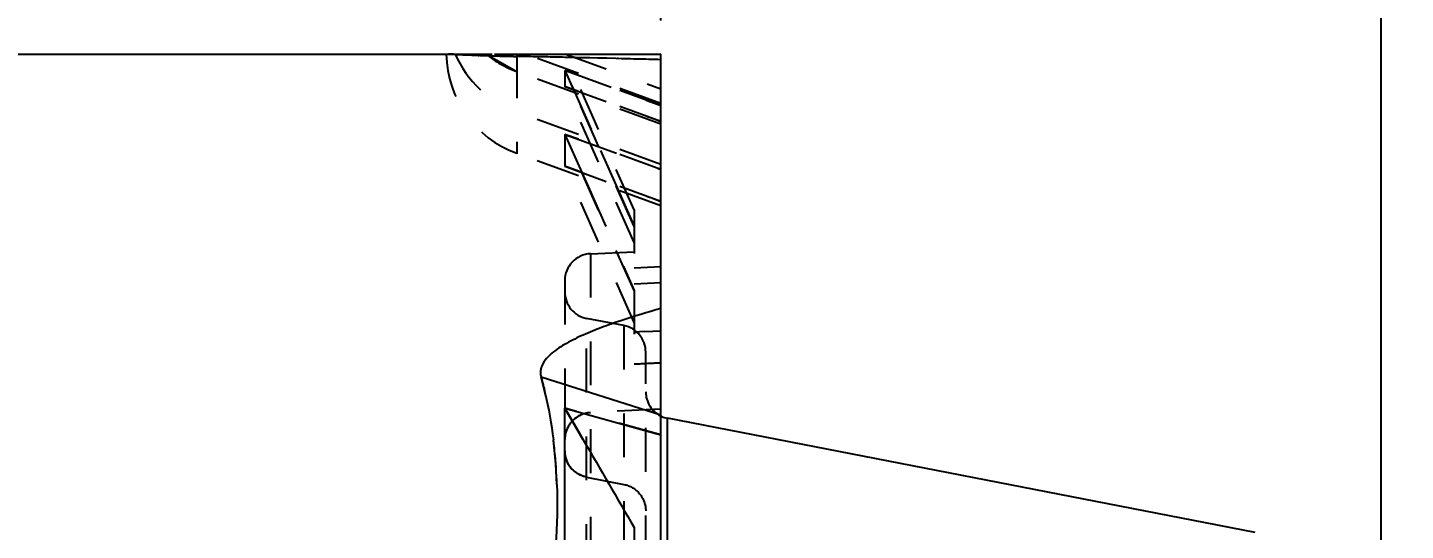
# Model space of a CAD drawing. Header units: millimetres. Extents: x 309 to 11345, y -1340 to 1318.
# Drawn here: x 10436.4 to 10487.7, y -359.7 to -341 of the extents above; entities that cross this region are included whole.
import ezdxf

# ---------------------------------------------------------------- set-up
doc = ezdxf.new("R2010")
doc.units = ezdxf.units.MM
doc.header["$LTSCALE"] = 16.335
doc.header["$PDMODE"] = 3
doc.header["$PDSIZE"] = 0.3125
doc.linetypes.add('HIDDEN', pattern=[0.2, 0.1, -0.1])
doc.layers.get('0').update_dxf_attribs({"linetype": 'CONTINUOUS'})
doc.layers.get('Defpoints').update_dxf_attribs({"linetype": 'CONTINUOUS'})
doc.layers.add('DEFAULT_2', color=8, linetype='HIDDEN')
doc.styles.get("Standard").update_dxf_attribs({"font": 'txt', "width": 0.8})
doc.dimstyles.new('STANDARD$0', dxfattribs={"dimscale": 2, "dimtxt": 3, "dimasz": 3, "dimexe": 1.25, "dimexo": 0.625, "dimgap": 0.5, "dimtad": 0, "dimdsep": 46, "dimlunit": 6, "dimtxsty": 'Standard', "dimblk": 'CLOSEDBLANK', "dimcen": 0, "dimclrt": 2, "dimazin": 2, "dimtfac": 2, "dimtmove": 1, "dimatfit": 3, "dimfxl": 0, "dimtolj": 1, "dimtzin": 0, "dimarcsym": 0})

# ---------------------------------------------------------------- blocks, each defined once
blk = doc.blocks.new('_ClosedBlank')
at = {"color": 0, "linetype": 'ByBlock', "lineweight": -2}
for p, q in [((-1, 0.1667), (0, 0)), ((-1, 0.1667), (-1, -0.1667)), ((0, 0), (-1, -0.1667))]:
    blk.add_line(p, q, dxfattribs=at)
blk = doc.blocks.new('*D577')
at = {"color": 4, "lineweight": -2}
for p, q in [((10384.972, -340.74), (10384.972, -311.463)), ((10459.972, -340.74), (10459.972, -311.463)), ((10364.972, -313.963), (10344.972, -313.963)), ((10459.972, -313.963), (10384.972, -313.963)), ((10479.972, -313.963), (10499.972, -313.963))]:
    blk.add_line(p, q, dxfattribs=at)
at = {"layer": 'Defpoints', "color": 0}
for p in [(10384.972, -313.963), (10384.972, -341.99), (10459.972, -341.99)]:
    blk.add_point(p, dxfattribs=at)
at = {"color": 4, "lineweight": -2, "xscale": 20, "yscale": 20, "zscale": 20}
blk.add_blockref('_ClosedBlank', (10384.972, -313.963), dxfattribs=at)
at = {"color": 4, "lineweight": -2, "xscale": 20, "yscale": 20, "zscale": 20, "rotation": 180}
blk.add_blockref('_ClosedBlank', (10459.972, -313.963), dxfattribs=at)
at = {"color": 6, "insert": (10423.47, -313.963), "char_height": 20, "attachment_point": 5}
blk.add_mtext('\\A1;75.00', dxfattribs=at)
blk = doc.blocks.new('*D578')
at = {"color": 4, "lineweight": -2}
for p, q in [((10384.972, -357.492), (10384.972, -271.344)), ((10486.804, -382.898), (10486.804, -271.344)), ((10364.972, -273.844), (10344.972, -273.844)), ((10384.972, -273.844), (10486.804, -273.844)), ((10506.804, -273.844), (10526.804, -273.844))]:
    blk.add_line(p, q, dxfattribs=at)
at = {"layer": 'Defpoints', "color": 0}
for p in [(10486.804, -273.844), (10384.972, -358.742), (10486.804, -384.148)]:
    blk.add_point(p, dxfattribs=at)
at = {"color": 4, "lineweight": -2, "xscale": 20, "yscale": 20, "zscale": 20}
blk.add_blockref('_ClosedBlank', (10384.972, -273.844), dxfattribs=at)
at = {"color": 4, "lineweight": -2, "xscale": 20, "yscale": 20, "zscale": 20, "rotation": 180}
blk.add_blockref('_ClosedBlank', (10486.804, -273.844), dxfattribs=at)
at = {"color": 6, "insert": (10437.571, -273.844), "char_height": 20, "attachment_point": 5}
blk.add_mtext('\\A1;101.83', dxfattribs=at)

msp = doc.modelspace()

# ---------------------------------------------------------------- linework, layer by layer
at = {"color": 7, "linetype": 'Continuous'}
for p, q in [((10384.972, -341.99), (10452.051, -341.99)), ((10453.77, -341.99), (10459.972, -341.99)), ((10459.972, -360.76), (10459.972, -341.99)), ((10459.972, -355.429), (10455.507, -354.018)), ((10456.393, -367.279), (10456.393, -355.172)), ((10456.393, -355.172), (10456.899, -356.042)), ((10456.393, -355.172), (10459.782, -356.114)), ((10460.219, -366.285), (10460.219, -355.546)), ((10482.11, -359.801), (10460.219, -355.546)), ((10456.899, -356.042), (10457.08, -356.352)), ((10459.782, -356.114), (10459.972, -356.167)), ((10458.972, -359.61), (10458.972, -368.001))]:
    msp.add_line(p, q, dxfattribs=at)
for centre, radius, start, end in [((10444.301, -901.834), 559.856, 88.39604, 88.94556), ((10460.411, -354.559), 1.006, 243.2694, 259), ((10438.158, -358.552), 17.943, 5.7074, 7.0438), ((10437.284, -358.636), 18.821, 1.9187, 5.6976)]:
    msp.add_arc(centre, radius, start, end, dxfattribs=at)
for points, knots in [([(10452.051, -341.99), (10452.138, -341.99), (10452.399, -342.003), (10452.919, -342.024), (10453.683, -342.053), (10454.274, -342.067), (10454.604, -342.073)], [0, 0, 0, 0, 0.102197, 0.305933, 0.61184, 1, 1, 1, 1]), ([(10459.972, -351.458), (10459.471, -351.599), (10458.729, -351.82), (10457.767, -352.158), (10457.085, -352.433), (10456.458, -352.737), (10455.994, -353.035), (10455.702, -353.312), (10455.547, -353.534), (10455.473, -353.777), (10455.486, -353.942), (10455.507, -354.018)], [0, 0, 0, 0, 0.286354, 0.425859, 0.561385, 0.690611, 0.809292, 0.862906, 0.911495, 0.956214, 1, 1, 1, 1]), ([(10455.507, -354.018), (10455.559, -354.205), (10455.755, -354.974), (10455.892, -355.757), (10455.966, -356.352)], [0, 0, 0, 0, 0.244456, 1, 1, 1, 1]), ([(10456.094, -358.006), (10456.146, -359.52), (10455.89, -362.737), (10455.109, -365.856), (10454.604, -367.469)], [0, 0, 0, 0, 0.472706, 1, 1, 1, 1])]:
    msp.add_open_spline(points, degree=3, knots=knots, dxfattribs=at)
msp.add_open_spline([(10457.08, -356.352), (10457.711, -357.438), (10458.342, -358.524), (10458.972, -359.61)], degree=3, dxfattribs=at)
at = {"layer": 'DEFAULT_2', "color": 8, "linetype": 'HIDDEN'}
for p, q in [((10452.051, -341.99), (10453.77, -341.99)), ((10452.238, -341.995), (10452.207, -341.994)), ((10452.643, -342.012), (10452.384, -342.001)), ((10452.838, -342.02), (10452.643, -342.012)), ((10452.961, -342.025), (10452.838, -342.02)), ((10453.33, -342.039), (10453.181, -342.034)), ((10453.454, -341.991), (10454.604, -342.641)), ((10453.925, -342.058), (10453.843, -342.056)), ((10454.604, -341.99), (10454.604, -345.695)), ((10454.932, -342.079), (10454.604, -342.073)), ((10459.972, -343.823), (10454.934, -341.99)), ((10456.78, -342.118), (10456.39, -342.109)), ((10456.393, -341.977), (10459.972, -343.28)), ((10458.972, -347.78), (10456.399, -341.99)), ((10457.322, -342.13), (10456.78, -342.118)), ((10458.156, -342.15), (10457.322, -342.13)), ((10459.972, -344.59), (10454.604, -342.638)), ((10456.393, -342.597), (10456.393, -343.191)), ((10459.972, -343.9), (10456.393, -342.597)), ((10458.972, -348.401), (10456.393, -342.597)), ((10456.393, -342.597), (10456.614, -343.093)), ((10456.393, -342.597), (10456.584, -342.666)), ((10456.584, -342.666), (10459.425, -343.7)), ((10459.972, -344.494), (10456.393, -343.191)), ((10458.972, -348.997), (10456.393, -343.191)), ((10456.393, -343.191), (10459.582, -344.352)), ((10456.614, -343.093), (10456.708, -343.306)), ((10456.708, -343.306), (10457.717, -345.577)), ((10459.425, -343.7), (10459.972, -343.9)), ((10459.972, -346.095), (10454.604, -344.144)), ((10459.582, -344.352), (10459.756, -344.416)), ((10459.756, -344.416), (10459.972, -344.494)), ((10456.393, -344.975), (10456.393, -346.165)), ((10459.972, -346.279), (10456.393, -344.975)), ((10458.972, -350.786), (10456.393, -344.975)), ((10456.393, -344.975), (10457.023, -346.395)), ((10456.393, -344.975), (10456.776, -345.114)), ((10456.776, -345.114), (10459.972, -346.279)), ((10459.972, -347.631), (10454.604, -345.682)), ((10457.717, -345.577), (10458.285, -346.855)), ((10459.972, -347.47), (10456.393, -346.165)), ((10458.972, -351.98), (10456.393, -346.165)), ((10456.393, -346.165), (10459.589, -347.33)), ((10457.023, -346.395), (10457.254, -346.913)), ((10457.254, -346.913), (10458.972, -350.786)), ((10458.285, -346.855), (10458.972, -348.401)), ((10459.589, -347.33), (10459.972, -347.47)), ((10458.972, -347.78), (10458.972, -350.55)), ((10457.342, -349.418), (10459.972, -349.305)), ((10457.342, -349.418), (10457.342, -426.459)), ((10459.972, -349.901), (10458.972, -349.954)), ((10456.389, -350.422), (10456.393, -355.172)), ((10459.972, -350.498), (10458.972, -350.55)), ((10458.972, -350.786), (10458.972, -353.535)), ((10457.203, -426.459), (10457.203, -351.826)), ((10458.592, -352.096), (10457.203, -351.826)), ((10458.592, -352.096), (10458.592, -363.688)), ((10459.366, -352.32), (10458.972, -352.341)), ((10458.972, -352.341), (10459.054, -352.336)), ((10459.366, -352.32), (10459.972, -352.288)), ((10459.406, -360.8), (10459.406, -353.083)), ((10459.972, -353.483), (10458.972, -353.535)), ((10458.972, -353.535), (10459.428, -353.511)), ((10459.428, -353.511), (10459.972, -353.483)), ((10457.08, -356.352), (10456.393, -355.172)), ((10459.972, -356.167), (10456.393, -355.172)), ((10459.972, -355.2), (10457.342, -355.338)), ((10457.203, -357.738), (10458.592, -358.008))]:
    msp.add_line(p, q, dxfattribs=at)
for centre, radius, start, end in [((10455.964, -341.928), 3.992, 180.8819, 250.084), ((10450.199, -392.87), 50.915, 87.5407, 87.7057), ((10455.968, -340.387), 3.997, 203.637, 250.0414), ((10456.362, -256.076), 86.017, 267.734, 267.8811), ((10456.087, -263.58), 78.507, 267.98687, 268.18776), ((10455.985, -338.854), 4.028, 231.1301, 249.9485), ((10455.966, -338.885), 3.992, 231.0652, 232.4858), ((10456.025, -265.549), 76.537, 268.18787, 268.36627), ((10455.989, -266.843), 75.243, 268.42854, 268.94556), ((10444.399, -896.816), 554.837, 88.76164, 88.91227), ((10444.109, -909.48), 567.504, 88.39821, 88.58161), ((10455.972, -338.877), 4.001, 246.1279, 250.0098), ((10457.395, -350.422), 1.006, 93, 180), ((10457.395, -350.839), 1.006, 180, 259), ((10458.4, -353.083), 1.006, 0, 79), ((10460.411, -354.559), 1.006, 180, 243.2694), ((10457.391, -356.34), 1.002, 121.8851, 179.9717), ((10457.391, -356.754), 1.002, 180.0218, 232.7792)]:
    msp.add_arc(centre, radius, start, end, dxfattribs=at)
for points, knots in [([(10452.207, -341.994), (10452.191, -341.993), (10452.139, -341.991), (10452.087, -341.99), (10452.051, -341.99)], [0, 0, 0, 0, 0.317044, 1, 1, 1, 1]), ([(10457.342, -355.338), (10457.094, -355.351), (10456.59, -355.576), (10456.389, -356.091), (10456.389, -356.339)], [0, 0, 0, 0, 0.500506, 1, 1, 1, 1]), ([(10457.203, -357.738), (10456.981, -357.695), (10456.553, -357.447), (10456.389, -356.98), (10456.389, -356.754)], [0, 0, 0, 0, 0.50046, 1, 1, 1, 1]), ([(10458.592, -358.008), (10458.814, -358.051), (10459.242, -358.299), (10459.406, -358.766), (10459.406, -358.992)], [0, 0, 0, 0, 0.50046, 1, 1, 1, 1])]:
    msp.add_open_spline(points, degree=3, knots=knots, dxfattribs=at)
for points in [[(10456.092, -358.006), (10456.046, -356.656), (10455.863, -355.312), (10455.507, -354.018)], [(10457.342, -355.338), (10457.175, -355.347), (10457.005, -355.4), (10456.862, -355.489)], [(10457.203, -357.738), (10457.053, -357.709), (10456.907, -357.644), (10456.785, -357.551)]]:
    msp.add_open_spline(points, degree=3, dxfattribs=at)

# ---------------------------------------------------------------- dimensions: what is measured, and where the dimension line sits
for base, p1, p2, picture, middle in [((10486.804, -273.844), (10384.972, -358.742), (10486.804, -384.148), '*D578', (10437.571, -273.844)), ((10384.972, -313.963), (10459.972, -341.99), (10384.972, -341.99), '*D577', (10423.47, -313.963))]:
    dim = msp.add_linear_dim(base=base, p1=p1, p2=p2, dimstyle='STANDARD$0', override={"dimtxt": 10, "dimasz": 10, "dimgap": 0, "dimzin": 0, "dimclrd": 4, "dimclre": 4, "dimclrt": 6})
    dim.commit()
    dim.dimension.update_dxf_attribs({"geometry": picture, "text_midpoint": middle, "dimtype": 160})

doc.saveas('drawing.dxf')
